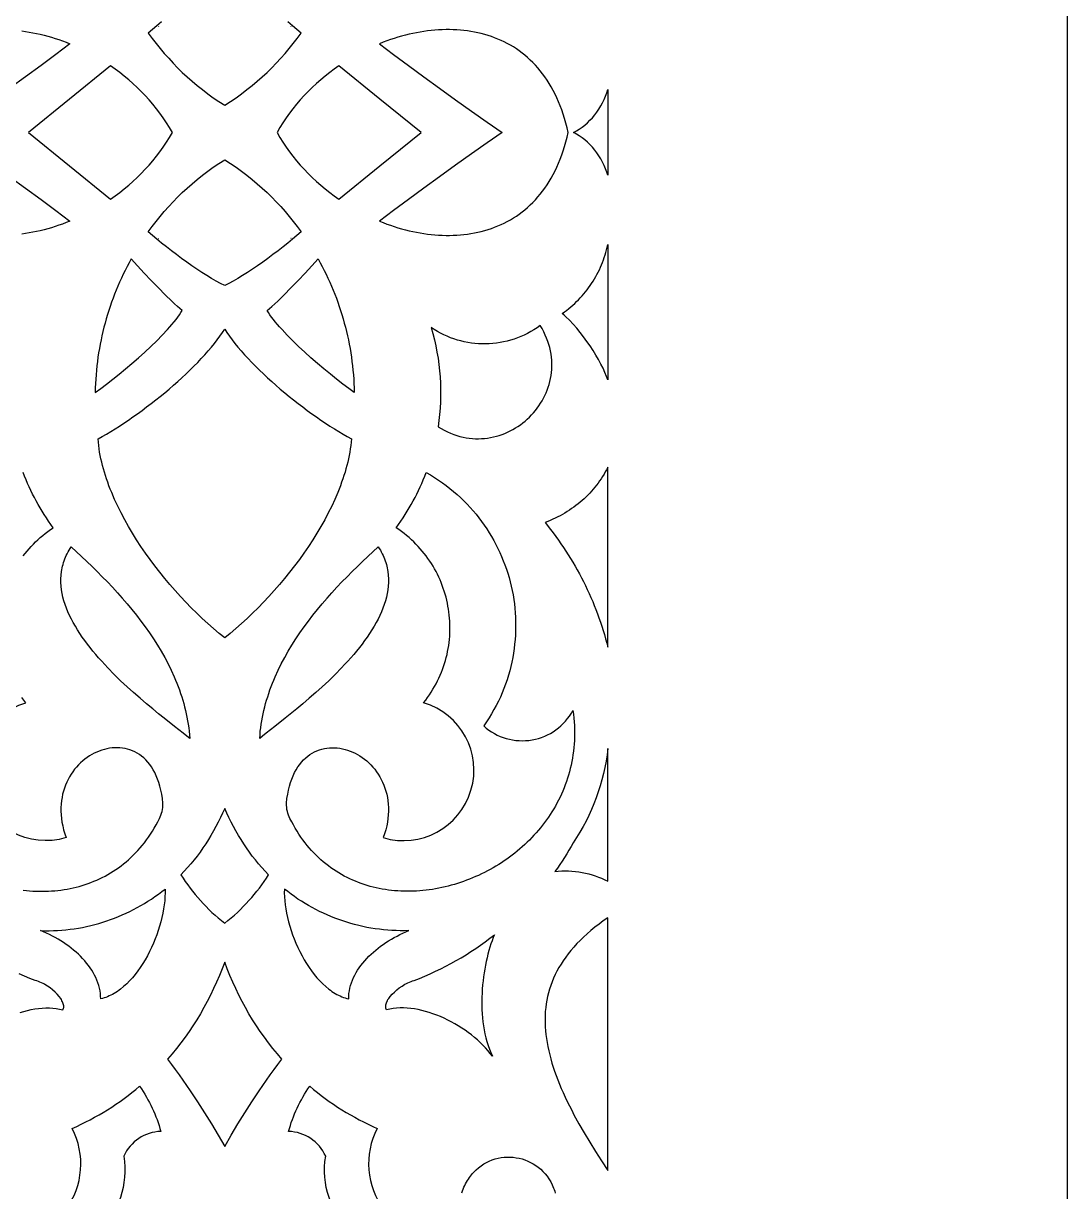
# Model space of a CAD drawing. Extents: x -660 to 660, y -460 to 460.
# Drawn here: x 523.7 to 660, y -138.3 to 14.2 of the extents above; entities that cross this region are included whole.
import ezdxf

# ---------------------------------------------------------------- set-up
doc = ezdxf.new("R2010")
doc.units = 0
doc.layers.add('LAYER_1', color=18, linetype='CONTINUOUS')

msp = doc.modelspace()

# ---------------------------------------------------------------- linework, layer by layer
at = {"layer": 'LAYER_1'}
for points in [[(-660, -460), (660, -460), (660, 460), (-660, 460)], [(570.22, -11.58), (570.7, -11.77), (571.17, -11.95), (571.65, -12.12), (572.13, -12.28), (572.61, -12.43), (573.09, -12.57), (573.58, -12.7), (574.06, -12.82), (574.54, -12.93), (575.03, -13.03), (575.51, -13.11), (575.99, -13.19), (576.48, -13.26), (576.96, -13.32), (577.44, -13.36), (577.92, -13.4), (578.4, -13.42), (578.88, -13.43), (579.35, -13.43), (579.82, -13.42), (580.29, -13.4), (580.76, -13.37), (581.22, -13.32), (581.68, -13.26), (582.14, -13.2), (582.6, -13.11), (583.05, -13.02), (583.49, -12.92), (583.93, -12.8), (584.37, -12.67), (584.8, -12.52), (585.23, -12.37), (585.65, -12.2), (586.07, -12.02), (586.48, -11.82), (586.88, -11.61), (587.28, -11.39), (587.67, -11.16), (588.06, -10.91), (588.44, -10.65), (588.81, -10.37), (589.17, -10.08), (589.53, -9.78), (589.88, -9.46), (590.22, -9.13), (590.55, -8.78), (590.87, -8.42), (591.18, -8.05), (591.49, -7.66), (591.78, -7.26), (592.07, -6.84), (592.35, -6.4), (592.61, -5.96), (592.87, -5.49), (593.11, -5.01), (593.35, -4.52), (593.57, -4.01), (593.79, -3.48), (593.99, -2.94), (594.18, -2.39), (594.35, -1.81), (594.52, -1.23), (594.67, -0.62), (594.81, 0), (594.67, 0.62), (594.52, 1.23), (594.35, 1.81), (594.18, 2.39), (593.99, 2.94), (593.79, 3.48), (593.57, 4.01), (593.35, 4.52), (593.11, 5.01), (592.87, 5.49), (592.61, 5.96), (592.35, 6.4), (592.07, 6.84), (591.78, 7.26), (591.49, 7.66), (591.18, 8.05), (590.87, 8.42), (590.55, 8.78), (590.22, 9.13), (589.88, 9.46), (589.53, 9.78), (589.17, 10.08), (588.81, 10.37), (588.44, 10.65), (588.06, 10.91), (587.67, 11.16), (587.28, 11.39), (586.88, 11.61), (586.48, 11.82), (586.07, 12.02), (585.65, 12.2), (585.23, 12.37), (584.8, 12.52), (584.37, 12.67), (583.93, 12.8), (583.49, 12.92), (583.05, 13.02), (582.6, 13.11), (582.14, 13.2), (581.68, 13.26), (581.22, 13.32), (580.76, 13.37), (580.29, 13.4), (579.82, 13.42), (579.35, 13.43), (578.88, 13.43), (578.4, 13.42), (577.92, 13.4), (577.44, 13.36), (576.96, 13.32), (576.48, 13.26), (575.99, 13.19), (575.51, 13.11), (575.03, 13.03), (574.54, 12.93), (574.06, 12.82), (573.58, 12.7), (573.09, 12.57), (572.61, 12.43), (572.13, 12.28), (571.65, 12.12), (571.17, 11.95), (570.7, 11.77), (570.22, 11.58), (572.04, 10.2), (573.97, 8.76), (575.98, 7.28), (578.05, 5.77), (580.14, 4.27), (582.22, 2.79), (584.26, 1.36), (586.23, 0), (584.26, -1.36), (582.22, -2.79), (580.14, -4.27), (578.05, -5.77), (575.98, -7.28), (573.97, -8.76), (572.04, -10.2)], [(535.09, -8.71), (535.7, -8.28), (536.3, -7.83), (536.89, -7.37), (537.47, -6.88), (538.03, -6.39), (538.58, -5.88), (539.12, -5.35), (539.64, -4.81), (540.14, -4.25), (540.63, -3.69), (541.1, -3.1), (541.55, -2.51), (541.99, -1.9), (542.4, -1.28), (542.8, -0.65), (543.17, 0), (542.8, 0.65), (542.4, 1.28), (541.99, 1.9), (541.55, 2.51), (541.1, 3.1), (540.63, 3.69), (540.14, 4.25), (539.64, 4.81), (539.12, 5.35), (538.58, 5.88), (538.03, 6.39), (537.47, 6.88), (536.89, 7.37), (536.3, 7.83), (535.7, 8.28), (535.09, 8.71), (529.74, 4.35), (524.38, 0), (529.74, -4.35)], [(564.91, -8.71), (570.26, -4.35), (575.62, 0), (570.26, 4.35), (564.91, 8.71), (564.3, 8.28), (563.7, 7.83), (563.11, 7.37), (562.53, 6.88), (561.97, 6.39), (561.42, 5.88), (560.88, 5.35), (560.36, 4.81), (559.86, 4.25), (559.37, 3.69), (558.9, 3.1), (558.45, 2.51), (558.01, 1.9), (557.6, 1.28), (557.2, 0.65), (556.83, 0), (557.2, -0.65), (557.6, -1.28), (558.01, -1.9), (558.45, -2.51), (558.9, -3.1), (559.37, -3.69), (559.86, -4.25), (560.36, -4.81), (560.88, -5.35), (561.42, -5.88), (561.97, -6.39), (562.53, -6.88), (563.11, -7.37), (563.7, -7.83), (564.3, -8.28)], [(600, -5.59), (599.86, -5.16), (599.71, -4.73), (599.52, -4.3), (599.32, -3.88), (599.09, -3.46), (598.84, -3.06), (598.57, -2.67), (598.29, -2.29), (597.99, -1.93), (597.67, -1.59), (597.34, -1.26), (597, -0.96), (596.64, -0.68), (596.27, -0.43), (595.9, -0.2), (595.71, -0.1), (595.52, 0), (595.9, 0.2), (596.27, 0.43), (596.64, 0.68), (597, 0.96), (597.34, 1.26), (597.67, 1.59), (597.99, 1.93), (598.29, 2.29), (598.57, 2.67), (598.84, 3.06), (599.09, 3.46), (599.32, 3.88), (599.52, 4.3), (599.71, 4.73), (599.86, 5.16), (600, 5.59), (600, 0)], [(540.03, -12.98), (540.53, -12.29), (541.05, -11.63), (541.58, -10.97), (542.12, -10.32), (542.69, -9.68), (543.27, -9.06), (543.86, -8.45), (544.47, -7.85), (545.1, -7.26), (545.75, -6.69), (546.42, -6.13), (547.1, -5.59), (547.8, -5.06), (548.51, -4.54), (549.25, -4.04), (550, -3.55), (550.75, -4.04), (551.49, -4.54), (552.2, -5.06), (552.9, -5.59), (553.58, -6.13), (554.25, -6.69), (554.9, -7.26), (555.53, -7.85), (556.14, -8.45), (556.73, -9.06), (557.31, -9.68), (557.88, -10.32), (558.42, -10.97), (558.95, -11.63), (559.47, -12.29), (559.97, -12.98), (559.42, -13.45), (558.84, -13.94), (558.24, -14.43), (557.61, -14.94), (556.96, -15.44), (556.3, -15.94), (555.64, -16.44), (554.96, -16.93), (554.29, -17.4), (553.63, -17.85), (552.97, -18.28), (552.33, -18.69), (551.71, -19.07), (551.11, -19.41), (550.54, -19.71), (550, -19.98), (549.46, -19.71), (548.89, -19.41), (548.29, -19.07), (547.67, -18.69), (547.03, -18.28), (546.37, -17.85), (545.71, -17.4), (545.04, -16.93), (544.36, -16.44), (543.7, -15.94), (543.04, -15.44), (542.39, -14.94), (541.76, -14.43), (541.16, -13.94), (540.58, -13.45)], [(600, -32.31), (599.83, -31.84), (599.62, -31.33), (599.37, -30.79), (599.09, -30.23), (598.78, -29.65), (598.44, -29.06), (598.07, -28.47), (597.68, -27.87), (597.27, -27.27), (596.84, -26.68), (596.4, -26.11), (595.94, -25.55), (595.48, -25.02), (595.01, -24.52), (594.53, -24.06), (594.29, -23.84), (594.05, -23.63), (594.34, -23.43), (594.61, -23.22), (594.89, -23), (595.15, -22.78), (595.41, -22.56), (595.67, -22.32), (595.92, -22.08), (596.16, -21.84), (596.4, -21.59), (596.63, -21.34), (596.85, -21.07), (597.07, -20.81), (597.28, -20.54), (597.49, -20.27), (597.69, -19.99), (597.88, -19.7), (598.07, -19.41), (598.25, -19.12), (598.42, -18.82), (598.58, -18.52), (598.74, -18.22), (598.89, -17.91), (599.04, -17.6), (599.17, -17.28), (599.3, -16.96), (599.43, -16.64), (599.54, -16.31), (599.65, -15.98), (599.75, -15.65), (599.84, -15.31), (599.92, -14.97), (600, -14.63)], [(533.09, -33.93), (533.82, -33.41), (534.58, -32.84), (535.39, -32.22), (536.21, -31.56), (537.05, -30.86), (537.9, -30.15), (538.74, -29.41), (539.56, -28.67), (540.36, -27.92), (541.13, -27.18), (541.85, -26.45), (542.52, -25.74), (542.83, -25.39), (543.12, -25.05), (543.4, -24.72), (543.65, -24.4), (543.89, -24.09), (544.1, -23.79), (544.29, -23.5), (544.46, -23.23), (544.16, -22.99), (543.83, -22.71), (543.47, -22.38), (543.08, -22.02), (542.24, -21.2), (541.35, -20.3), (540.42, -19.34), (539.5, -18.36), (538.62, -17.41), (537.8, -16.51), (537.53, -17), (537.26, -17.5), (537.01, -18.01), (536.76, -18.51), (536.52, -19.02), (536.28, -19.54), (536.06, -20.06), (535.84, -20.58), (535.63, -21.11), (535.43, -21.64), (535.24, -22.17), (535.05, -22.7), (534.87, -23.24), (534.7, -23.78), (534.54, -24.33), (534.39, -24.88), (534.24, -25.43), (534.11, -25.98), (533.98, -26.53), (533.86, -27.09), (533.75, -27.65), (533.64, -28.21), (533.55, -28.78), (533.46, -29.34), (533.39, -29.91), (533.32, -30.48), (533.26, -31.05), (533.21, -31.62), (533.17, -32.2), (533.13, -32.78), (533.11, -33.35)], [(566.91, -33.93), (566.18, -33.41), (565.42, -32.84), (564.61, -32.22), (563.79, -31.56), (562.95, -30.86), (562.1, -30.15), (561.26, -29.41), (560.44, -28.67), (559.64, -27.92), (558.87, -27.18), (558.15, -26.45), (557.48, -25.74), (557.17, -25.39), (556.88, -25.05), (556.6, -24.72), (556.35, -24.4), (556.11, -24.09), (555.9, -23.79), (555.71, -23.5), (555.54, -23.23), (555.84, -22.99), (556.17, -22.71), (556.53, -22.38), (556.92, -22.02), (557.76, -21.2), (558.65, -20.3), (559.58, -19.34), (560.5, -18.36), (561.38, -17.41), (562.2, -16.51), (562.47, -17), (562.74, -17.5), (562.99, -18.01), (563.24, -18.51), (563.48, -19.02), (563.72, -19.54), (563.94, -20.06), (564.16, -20.58), (564.37, -21.11), (564.57, -21.64), (564.76, -22.17), (564.95, -22.7), (565.13, -23.24), (565.3, -23.78), (565.46, -24.33), (565.61, -24.88), (565.76, -25.43), (565.89, -25.98), (566.02, -26.53), (566.14, -27.09), (566.25, -27.65), (566.36, -28.21), (566.45, -28.78), (566.54, -29.34), (566.61, -29.91), (566.68, -30.48), (566.74, -31.05), (566.79, -31.62), (566.83, -32.2), (566.87, -32.78), (566.89, -33.35)], [(550, -65.99), (549.27, -65.39), (548.54, -64.77), (547.81, -64.12), (547.08, -63.45), (546.36, -62.76), (545.64, -62.05), (544.93, -61.32), (544.23, -60.57), (543.53, -59.8), (542.85, -59.02), (542.18, -58.22), (541.53, -57.41), (540.89, -56.59), (540.26, -55.75), (539.66, -54.91), (539.07, -54.05), (538.51, -53.19), (537.96, -52.32), (537.44, -51.44), (536.95, -50.56), (536.48, -49.67), (536.04, -48.79), (535.63, -47.9), (535.25, -47.01), (535.07, -46.56), (534.9, -46.12), (534.74, -45.67), (534.59, -45.23), (534.44, -44.79), (534.3, -44.35), (534.18, -43.9), (534.06, -43.46), (533.95, -43.03), (533.85, -42.59), (533.76, -42.15), (533.68, -41.72), (533.61, -41.29), (533.56, -40.86), (533.51, -40.43), (533.47, -40), (534.01, -39.7), (534.56, -39.38), (535.12, -39.05), (535.69, -38.69), (536.27, -38.33), (536.85, -37.94), (537.44, -37.55), (538.03, -37.13), (538.62, -36.71), (539.22, -36.28), (539.81, -35.83), (540.41, -35.38), (541, -34.92), (541.59, -34.45), (542.17, -33.97), (542.74, -33.49), (543.31, -33), (543.87, -32.51), (544.42, -32.01), (544.95, -31.51), (545.47, -31.01), (545.98, -30.51), (546.48, -30.01), (546.95, -29.51), (547.41, -29.01), (547.85, -28.52), (548.27, -28.03), (548.66, -27.54), (549.03, -27.06), (549.38, -26.58), (549.7, -26.12), (550, -25.66), (550.3, -26.12), (550.62, -26.58), (550.97, -27.06), (551.34, -27.54), (551.73, -28.03), (552.15, -28.52), (552.59, -29.01), (553.05, -29.51), (553.52, -30.01), (554.02, -30.51), (554.53, -31.01), (555.05, -31.51), (555.58, -32.01), (556.13, -32.51), (556.69, -33), (557.26, -33.49), (557.83, -33.97), (558.41, -34.45), (559, -34.92), (559.59, -35.38), (560.19, -35.83), (560.78, -36.28), (561.38, -36.71), (561.97, -37.13), (562.56, -37.55), (563.15, -37.94), (563.73, -38.33), (564.31, -38.69), (564.88, -39.05), (565.44, -39.38), (565.99, -39.7), (566.53, -40), (566.49, -40.43), (566.44, -40.86), (566.39, -41.29), (566.32, -41.72), (566.24, -42.15), (566.15, -42.59), (566.05, -43.03), (565.94, -43.46), (565.82, -43.9), (565.7, -44.35), (565.56, -44.79), (565.41, -45.23), (565.26, -45.67), (565.1, -46.12), (564.75, -47.01), (564.37, -47.9), (563.96, -48.79), (563.52, -49.67), (563.05, -50.56), (562.56, -51.44), (562.04, -52.32), (561.49, -53.19), (560.93, -54.05), (560.34, -54.91), (559.74, -55.75), (559.11, -56.59), (558.47, -57.41), (557.82, -58.22), (557.15, -59.02), (556.47, -59.8), (555.77, -60.57), (555.07, -61.32), (554.36, -62.05), (553.64, -62.76), (552.92, -63.45), (552.19, -64.12), (551.46, -64.77), (550.73, -65.39)], [(577.85, -38.41), (578.26, -38.65), (578.66, -38.88), (579.06, -39.08), (579.47, -39.26), (579.88, -39.42), (580.28, -39.56), (580.69, -39.68), (581.1, -39.78), (581.51, -39.86), (581.91, -39.92), (582.32, -39.96), (582.72, -39.98), (583.12, -39.99), (583.52, -39.97), (583.91, -39.94), (584.3, -39.89), (584.69, -39.83), (585.07, -39.75), (585.45, -39.66), (585.82, -39.54), (586.19, -39.42), (586.55, -39.28), (586.91, -39.12), (587.26, -38.95), (587.6, -38.77), (587.93, -38.58), (588.26, -38.37), (588.58, -38.15), (588.89, -37.91), (589.19, -37.67), (589.48, -37.42), (589.76, -37.15), (590.03, -36.87), (590.29, -36.59), (590.54, -36.29), (590.78, -35.98), (591.01, -35.67), (591.22, -35.35), (591.42, -35.02), (591.61, -34.68), (591.78, -34.33), (591.94, -33.98), (592.09, -33.62), (592.22, -33.25), (592.34, -32.88), (592.44, -32.5), (592.53, -32.12), (592.6, -31.73), (592.65, -31.34), (592.68, -30.94), (592.7, -30.54), (592.7, -30.14), (592.68, -29.74), (592.65, -29.33), (592.59, -28.92), (592.52, -28.51), (592.42, -28.09), (592.31, -27.68), (592.17, -27.27), (592.01, -26.85), (591.84, -26.44), (591.64, -26.03), (591.41, -25.61), (591.17, -25.2), (590.77, -25.49), (590.36, -25.75), (589.94, -26), (589.52, -26.23), (589.08, -26.44), (588.65, -26.64), (588.2, -26.82), (587.76, -26.98), (587.31, -27.12), (586.85, -27.24), (586.39, -27.35), (585.93, -27.43), (585.46, -27.5), (585, -27.55), (584.53, -27.59), (584.06, -27.61), (583.6, -27.6), (583.13, -27.58), (582.66, -27.55), (582.2, -27.49), (581.73, -27.42), (581.27, -27.33), (580.82, -27.22), (580.36, -27.1), (579.91, -26.95), (579.47, -26.79), (579.03, -26.61), (578.59, -26.42), (578.17, -26.2), (577.75, -25.97), (577.33, -25.72), (576.93, -25.46), (577.16, -26.25), (577.36, -27.06), (577.54, -27.86), (577.7, -28.67), (577.84, -29.48), (577.95, -30.29), (578.05, -31.11), (578.11, -31.92), (578.16, -32.73), (578.18, -33.55), (578.18, -34.36), (578.16, -35.17), (578.12, -35.99), (578.05, -36.8), (577.96, -37.6)], [(600, -67.21), (600, -43.71), (599.84, -44.02), (599.67, -44.32), (599.5, -44.62), (599.32, -44.91), (599.13, -45.2), (598.93, -45.49), (598.73, -45.77), (598.52, -46.04), (598.31, -46.31), (598.09, -46.57), (597.86, -46.83), (597.63, -47.08), (597.39, -47.33), (597.15, -47.57), (596.89, -47.81), (596.64, -48.04), (596.38, -48.27), (596.11, -48.49), (595.83, -48.7), (595.56, -48.91), (595.27, -49.11), (594.98, -49.31), (594.69, -49.5), (594.39, -49.68), (594.08, -49.86), (593.77, -50.03), (593.46, -50.19), (593.14, -50.35), (592.81, -50.5), (592.49, -50.65), (592.15, -50.78), (591.81, -50.91), (592.53, -51.82), (592.88, -52.28), (593.22, -52.75), (593.56, -53.22), (593.88, -53.69), (594.21, -54.17), (594.52, -54.65), (594.83, -55.13), (595.14, -55.62), (595.43, -56.11), (595.72, -56.61), (596.01, -57.11), (596.28, -57.61), (596.55, -58.12), (596.81, -58.63), (597.07, -59.14), (597.32, -59.66), (597.56, -60.18), (597.79, -60.7), (598.02, -61.23), (598.23, -61.76), (598.45, -62.29), (598.65, -62.83), (598.84, -63.36), (599.03, -63.91), (599.21, -64.45), (599.39, -65), (599.55, -65.55), (599.71, -66.1), (599.86, -66.65)], [(545.43, -79.12), (545.05, -78.8), (544.59, -78.43), (543.47, -77.54), (542.12, -76.48), (541.38, -75.88), (540.6, -75.24), (539.79, -74.57), (538.96, -73.87), (538.12, -73.13), (537.27, -72.36), (536.42, -71.57), (535.58, -70.74), (534.75, -69.9), (534.35, -69.47), (533.95, -69.03), (533.55, -68.59), (533.17, -68.15), (532.8, -67.7), (532.43, -67.25), (532.08, -66.79), (531.74, -66.33), (531.41, -65.87), (531.09, -65.4), (530.79, -64.93), (530.51, -64.46), (530.24, -63.99), (529.99, -63.52), (529.75, -63.04), (529.54, -62.56), (529.35, -62.09), (529.17, -61.61), (529.02, -61.13), (528.89, -60.65), (528.79, -60.17), (528.71, -59.69), (528.65, -59.21), (528.62, -58.74), (528.62, -58.26), (528.65, -57.79), (528.7, -57.32), (528.74, -57.08), (528.79, -56.84), (528.84, -56.61), (528.9, -56.38), (528.97, -56.14), (529.05, -55.91), (529.14, -55.68), (529.23, -55.45), (529.33, -55.22), (529.44, -54.99), (529.56, -54.76), (529.69, -54.53), (529.83, -54.31), (529.98, -54.08), (531.33, -55.34), (532.01, -55.99), (532.69, -56.64), (533.37, -57.31), (534.03, -57.99), (534.7, -58.68), (535.35, -59.37), (536, -60.08), (536.64, -60.8), (537.27, -61.53), (537.88, -62.27), (538.48, -63.02), (539.07, -63.78), (539.63, -64.54), (540.18, -65.32), (540.71, -66.11), (541.22, -66.91), (541.71, -67.72), (542.17, -68.54), (542.61, -69.37), (543.03, -70.21), (543.41, -71.05), (543.6, -71.48), (543.77, -71.91), (543.94, -72.34), (544.1, -72.78), (544.25, -73.22), (544.39, -73.66), (544.53, -74.1), (544.66, -74.54), (544.77, -74.99), (544.88, -75.44), (544.98, -75.89), (545.08, -76.34), (545.16, -76.8), (545.23, -77.26), (545.3, -77.72), (545.35, -78.18), (545.39, -78.65)], [(554.57, -79.12), (554.61, -78.65), (554.65, -78.18), (554.7, -77.72), (554.77, -77.26), (554.84, -76.8), (554.92, -76.34), (555.02, -75.89), (555.12, -75.44), (555.23, -74.99), (555.34, -74.54), (555.47, -74.1), (555.61, -73.66), (555.75, -73.22), (555.9, -72.78), (556.06, -72.34), (556.23, -71.91), (556.4, -71.48), (556.59, -71.05), (556.97, -70.21), (557.39, -69.37), (557.83, -68.54), (558.29, -67.72), (558.78, -66.91), (559.29, -66.11), (559.82, -65.32), (560.37, -64.54), (560.93, -63.78), (561.52, -63.02), (562.12, -62.27), (562.73, -61.53), (563.36, -60.8), (564, -60.08), (564.65, -59.37), (565.3, -58.68), (565.97, -57.99), (566.63, -57.31), (567.31, -56.64), (567.99, -55.99), (568.67, -55.34), (570.02, -54.08), (570.17, -54.31), (570.31, -54.53), (570.44, -54.76), (570.56, -54.99), (570.67, -55.22), (570.77, -55.45), (570.86, -55.68), (570.95, -55.91), (571.03, -56.14), (571.1, -56.38), (571.16, -56.61), (571.21, -56.84), (571.26, -57.08), (571.3, -57.32), (571.35, -57.79), (571.38, -58.26), (571.38, -58.74), (571.35, -59.21), (571.29, -59.69), (571.21, -60.17), (571.11, -60.65), (570.98, -61.13), (570.83, -61.61), (570.65, -62.09), (570.46, -62.56), (570.25, -63.04), (570.01, -63.52), (569.76, -63.99), (569.49, -64.46), (569.21, -64.93), (568.91, -65.4), (568.59, -65.87), (568.26, -66.33), (567.92, -66.79), (567.57, -67.25), (567.2, -67.7), (566.83, -68.15), (566.45, -68.59), (566.05, -69.03), (565.65, -69.47), (565.25, -69.9), (564.42, -70.74), (563.58, -71.57), (562.73, -72.36), (561.88, -73.13), (561.04, -73.87), (560.21, -74.57), (559.4, -75.24), (557.88, -76.48), (556.53, -77.54), (555.41, -78.43), (554.95, -78.8)], [(593.09, -96.49), (593.53, -96.44), (593.98, -96.41), (594.43, -96.4), (594.87, -96.4), (595.32, -96.42), (595.76, -96.46), (596.2, -96.52), (596.64, -96.59), (597.08, -96.68), (597.51, -96.78), (597.94, -96.91), (598.36, -97.04), (598.78, -97.2), (599.19, -97.37), (599.6, -97.55), (600, -97.76), (600, -80.42), (599.89, -81.25), (599.76, -82.07), (599.61, -82.89), (599.43, -83.7), (599.22, -84.5), (599, -85.3), (598.75, -86.08), (598.47, -86.86), (598.18, -87.63), (597.86, -88.4), (597.52, -89.15), (597.15, -89.89), (596.77, -90.62), (596.36, -91.33), (595.93, -92.04), (595.48, -92.74), (595.21, -93.22), (594.92, -93.7), (594.63, -94.17), (594.34, -94.64), (594.03, -95.11), (593.72, -95.57), (593.41, -96.03)], [(550, -103.23), (550.43, -102.89), (550.85, -102.54), (551.26, -102.18), (551.66, -101.81), (552.05, -101.44), (552.43, -101.06), (552.8, -100.67), (553.16, -100.28), (553.52, -99.88), (553.86, -99.47), (554.19, -99.06), (554.52, -98.64), (554.83, -98.22), (555.14, -97.79), (555.44, -97.35), (555.73, -96.91), (555.28, -96.44), (554.84, -95.96), (554.42, -95.47), (554, -94.97), (553.6, -94.46), (553.22, -93.94), (552.84, -93.41), (552.48, -92.86), (552.13, -92.32), (551.79, -91.76), (551.46, -91.19), (551.14, -90.62), (550.84, -90.03), (550.55, -89.44), (550.27, -88.85), (550, -88.24), (549.73, -88.85), (549.45, -89.44), (549.16, -90.03), (548.86, -90.62), (548.54, -91.19), (548.21, -91.76), (547.87, -92.32), (547.52, -92.86), (547.16, -93.41), (546.78, -93.94), (546.4, -94.46), (546, -94.97), (545.58, -95.47), (545.16, -95.96), (544.72, -96.44), (544.27, -96.91), (544.56, -97.35), (544.86, -97.79), (545.17, -98.22), (545.48, -98.64), (545.81, -99.06), (546.14, -99.47), (546.48, -99.88), (546.84, -100.28), (547.2, -100.67), (547.57, -101.06), (547.95, -101.44), (548.34, -101.81), (548.74, -102.18), (549.15, -102.54), (549.57, -102.89)], [(533.82, -113.1), (533.81, -112.74), (533.78, -112.39), (533.73, -112.04), (533.66, -111.69), (533.57, -111.34), (533.46, -111), (533.33, -110.66), (533.18, -110.33), (533.02, -110), (532.84, -109.67), (532.65, -109.35), (532.44, -109.04), (532.22, -108.73), (531.98, -108.43), (531.73, -108.13), (531.46, -107.84), (531.19, -107.55), (530.9, -107.28), (530.6, -107.01), (530.29, -106.74), (529.97, -106.48), (529.65, -106.23), (529.31, -105.99), (528.96, -105.76), (528.61, -105.53), (528.25, -105.31), (527.89, -105.11), (527.51, -104.91), (527.14, -104.71), (526.76, -104.53), (526.37, -104.36), (525.98, -104.2), (526.53, -104.21), (527.09, -104.21), (527.64, -104.2), (528.19, -104.17), (528.73, -104.13), (529.28, -104.08), (529.82, -104.02), (530.37, -103.95), (530.91, -103.86), (531.44, -103.77), (531.98, -103.66), (532.51, -103.54), (533.04, -103.4), (533.56, -103.26), (534.08, -103.1), (534.6, -102.94), (535.11, -102.76), (535.62, -102.57), (536.13, -102.37), (536.63, -102.15), (537.12, -101.93), (537.61, -101.7), (538.1, -101.45), (538.58, -101.2), (539.05, -100.93), (539.52, -100.65), (539.99, -100.36), (540.45, -100.07), (540.9, -99.76), (541.34, -99.44), (541.78, -99.11), (542.21, -98.77), (542.22, -99.26), (542.2, -99.77), (542.17, -100.29), (542.11, -100.82), (542.03, -101.36), (541.93, -101.91), (541.81, -102.47), (541.67, -103.03), (541.51, -103.6), (541.33, -104.16), (541.14, -104.73), (540.92, -105.29), (540.7, -105.85), (540.45, -106.4), (540.19, -106.94), (539.91, -107.47), (539.62, -107.99), (539.31, -108.5), (538.99, -108.99), (538.66, -109.46), (538.31, -109.92), (537.96, -110.35), (537.59, -110.76), (537.21, -111.14), (536.81, -111.5), (536.41, -111.83), (536.21, -111.98), (536, -112.13), (535.79, -112.27), (535.58, -112.4), (535.37, -112.52), (535.15, -112.63), (534.94, -112.73), (534.72, -112.83), (534.5, -112.91), (534.27, -112.98), (534.05, -113.05)], [(566.18, -113.1), (566.19, -112.74), (566.22, -112.39), (566.27, -112.04), (566.34, -111.69), (566.43, -111.34), (566.54, -111), (566.67, -110.66), (566.82, -110.33), (566.98, -110), (567.16, -109.67), (567.35, -109.35), (567.56, -109.04), (567.78, -108.73), (568.02, -108.43), (568.27, -108.13), (568.54, -107.84), (568.81, -107.55), (569.1, -107.28), (569.4, -107.01), (569.71, -106.74), (570.03, -106.48), (570.35, -106.23), (570.69, -105.99), (571.04, -105.76), (571.39, -105.53), (571.75, -105.31), (572.11, -105.11), (572.49, -104.91), (572.86, -104.71), (573.24, -104.53), (573.63, -104.36), (574.02, -104.2), (573.47, -104.21), (572.91, -104.21), (572.36, -104.2), (571.81, -104.17), (571.27, -104.13), (570.72, -104.08), (570.18, -104.02), (569.63, -103.95), (569.09, -103.86), (568.56, -103.77), (568.02, -103.66), (567.49, -103.54), (566.96, -103.4), (566.44, -103.26), (565.92, -103.1), (565.4, -102.94), (564.89, -102.76), (564.38, -102.57), (563.87, -102.37), (563.37, -102.15), (562.88, -101.93), (562.39, -101.7), (561.9, -101.45), (561.42, -101.2), (560.95, -100.93), (560.48, -100.65), (560.01, -100.36), (559.55, -100.07), (559.1, -99.76), (558.66, -99.44), (558.22, -99.11), (557.79, -98.77), (557.78, -99.26), (557.8, -99.77), (557.83, -100.29), (557.89, -100.82), (557.97, -101.36), (558.07, -101.91), (558.19, -102.47), (558.33, -103.03), (558.49, -103.6), (558.67, -104.16), (558.86, -104.73), (559.08, -105.29), (559.3, -105.85), (559.55, -106.4), (559.81, -106.94), (560.09, -107.47), (560.38, -107.99), (560.69, -108.5), (561.01, -108.99), (561.34, -109.46), (561.69, -109.92), (562.04, -110.35), (562.41, -110.76), (562.79, -111.14), (563.19, -111.5), (563.59, -111.83), (563.79, -111.98), (564, -112.13), (564.21, -112.27), (564.42, -112.4), (564.63, -112.52), (564.85, -112.63), (565.06, -112.73), (565.28, -112.83), (565.5, -112.91), (565.73, -112.98), (565.95, -113.05)], [(600, -135.52), (600, -102.52), (599.41, -102.93), (598.85, -103.35), (598.31, -103.76), (597.8, -104.19), (597.31, -104.61), (596.84, -105.04), (596.39, -105.47), (595.97, -105.9), (595.57, -106.34), (595.19, -106.78), (594.83, -107.22), (594.5, -107.67), (594.18, -108.12), (593.89, -108.57), (593.62, -109.02), (593.36, -109.48), (593.13, -109.94), (592.92, -110.41), (592.72, -110.88), (592.55, -111.35), (592.39, -111.82), (592.25, -112.3), (592.14, -112.78), (592.04, -113.26), (591.95, -113.75), (591.89, -114.24), (591.84, -114.74), (591.81, -115.24), (591.8, -115.74), (591.81, -116.24), (591.83, -116.75), (591.86, -117.26), (591.91, -117.77), (591.98, -118.29), (592.07, -118.81), (592.16, -119.34), (592.28, -119.87), (592.41, -120.4), (592.55, -120.94), (592.71, -121.48), (592.88, -122.02), (593.06, -122.56), (593.26, -123.11), (593.47, -123.67), (593.69, -124.23), (593.92, -124.79), (594.17, -125.35), (594.43, -125.92), (594.7, -126.49), (594.99, -127.07), (595.28, -127.65), (595.58, -128.23), (596.23, -129.41), (596.91, -130.6), (597.63, -131.81), (598.38, -133.03), (599.18, -134.27)], [(571.12, -114.53), (571.07, -114.44), (571.04, -114.34), (571.01, -114.24), (571.01, -114.13), (571.01, -114.01), (571.03, -113.89), (571.07, -113.76), (571.11, -113.63), (571.17, -113.49), (571.24, -113.35), (571.31, -113.21), (571.4, -113.07), (571.61, -112.78), (571.86, -112.49), (572.14, -112.21), (572.45, -111.93), (572.78, -111.67), (573.14, -111.43), (573.33, -111.31), (573.52, -111.2), (573.71, -111.1), (573.91, -111.01), (574.11, -110.92), (574.32, -110.84), (574.52, -110.77), (574.73, -110.71), (575.43, -110.43), (576.13, -110.14), (576.82, -109.83), (577.51, -109.51), (578.19, -109.18), (578.86, -108.84), (579.53, -108.48), (580.19, -108.11), (580.84, -107.73), (581.49, -107.34), (582.13, -106.93), (582.76, -106.51), (583.38, -106.08), (584, -105.64), (584.6, -105.19), (585.2, -104.73), (585.05, -105.11), (584.9, -105.51), (584.75, -105.93), (584.61, -106.36), (584.48, -106.81), (584.36, -107.27), (584.24, -107.74), (584.13, -108.22), (584.03, -108.71), (583.93, -109.21), (583.85, -109.72), (583.77, -110.24), (583.71, -110.76), (583.65, -111.29), (583.61, -111.82), (583.58, -112.36), (583.56, -112.89), (583.55, -113.43), (583.55, -113.97), (583.57, -114.51), (583.6, -115.05), (583.64, -115.58), (583.7, -116.12), (583.77, -116.64), (583.86, -117.16), (583.96, -117.68), (584.08, -118.19), (584.22, -118.69), (584.37, -119.18), (584.54, -119.66), (584.72, -120.12), (584.93, -120.58), (584.65, -120.22), (584.35, -119.85), (584.04, -119.5), (583.7, -119.15), (583.35, -118.8), (582.98, -118.47), (582.59, -118.14), (582.19, -117.82), (581.78, -117.5), (581.36, -117.2), (580.93, -116.91), (580.48, -116.63), (580.03, -116.36), (579.57, -116.11), (579.1, -115.87), (578.63, -115.64), (578.15, -115.43), (577.67, -115.23), (577.18, -115.05), (576.7, -114.89), (576.21, -114.74), (575.72, -114.62), (575.24, -114.51), (574.76, -114.42), (574.28, -114.36), (573.81, -114.31), (573.34, -114.29), (572.88, -114.29), (572.43, -114.31), (571.98, -114.36), (571.55, -114.44)], [(550, -132.39), (550.85, -130.9), (551.72, -129.43), (552.62, -127.98), (553.54, -126.54), (554.49, -125.13), (554.97, -124.42), (555.45, -123.72), (555.95, -123.03), (556.45, -122.34), (556.95, -121.66), (557.46, -120.98), (556.87, -120.29), (556.29, -119.58), (555.72, -118.86), (555.18, -118.12), (554.65, -117.37), (554.14, -116.61), (553.64, -115.84), (553.17, -115.05), (552.71, -114.25), (552.27, -113.43), (551.85, -112.61), (551.44, -111.77), (551.06, -110.92), (550.69, -110.06), (550.33, -109.19), (550, -108.31), (549.67, -109.19), (549.31, -110.06), (548.94, -110.92), (548.56, -111.77), (548.15, -112.61), (547.73, -113.43), (547.29, -114.25), (546.83, -115.05), (546.36, -115.84), (545.86, -116.61), (545.35, -117.37), (544.82, -118.12), (544.28, -118.86), (543.71, -119.58), (543.13, -120.29), (542.54, -120.98), (543.05, -121.66), (543.55, -122.34), (544.05, -123.03), (544.55, -123.72), (545.03, -124.42), (545.51, -125.13), (546.46, -126.54), (547.38, -127.98), (548.28, -129.43), (549.15, -130.9)]]:
    msp.add_lwpolyline(points, close=True, dxfattribs=at)
for points in [[(541.76, 14.43), (541.16, 13.94), (540.58, 13.45), (540.03, 12.98), (540.53, 12.29), (541.05, 11.63), (541.58, 10.97), (542.12, 10.32), (542.69, 9.68), (543.27, 9.06), (543.86, 8.45), (544.47, 7.85), (545.1, 7.26), (545.75, 6.69), (546.42, 6.13), (547.1, 5.59), (547.8, 5.06), (548.51, 4.54), (549.25, 4.04), (550, 3.55), (550.75, 4.04), (551.49, 4.54), (552.2, 5.06), (552.9, 5.59), (553.58, 6.13), (554.25, 6.69), (554.9, 7.26), (555.53, 7.85), (556.14, 8.45), (556.73, 9.06), (557.31, 9.68), (557.88, 10.32), (558.42, 10.97), (558.95, 11.63), (559.47, 12.29), (559.97, 12.98), (559.42, 13.45), (558.84, 13.94), (558.24, 14.43)], [(541.34, 13.82), (541.39, 13.86)], [(558.66, 13.82), (558.61, 13.86)], [(523.52, 13.26), (524, 13.19), (524.49, 13.11), (524.97, 13.03), (525.46, 12.93), (525.94, 12.82), (526.42, 12.7), (526.91, 12.57), (527.39, 12.43), (527.87, 12.28), (528.35, 12.12), (528.83, 11.95), (529.3, 11.77), (529.78, 11.58), (527.96, 10.2), (526.03, 8.76), (524.02, 7.28), (521.95, 5.77)], [(521.95, -5.77), (524.02, -7.28), (526.03, -8.76), (527.96, -10.2), (529.78, -11.58), (529.3, -11.77), (528.83, -11.95), (528.35, -12.12), (527.87, -12.28), (527.39, -12.43), (526.91, -12.57), (526.42, -12.7), (525.94, -12.82), (525.46, -12.93), (524.97, -13.03), (524.49, -13.11), (524, -13.19), (523.52, -13.26)], [(541.34, -13.82), (541.39, -13.86)], [(558.66, -13.82), (558.61, -13.86)], [(523.71, -55.29), (523.96, -54.96), (524.21, -54.65), (524.48, -54.34), (524.75, -54.03), (525.04, -53.73), (525.33, -53.44), (525.63, -53.16), (525.94, -52.88), (526.26, -52.61), (526.59, -52.34), (526.93, -52.09), (527.27, -51.84), (527.63, -51.6), (527.32, -51.18), (527.02, -50.75), (526.73, -50.32), (526.45, -49.89), (526.18, -49.45), (525.91, -49.01), (525.65, -48.56), (525.4, -48.11), (525.16, -47.66), (524.93, -47.2), (524.7, -46.74), (524.49, -46.28), (524.28, -45.81), (524.08, -45.34), (523.89, -44.87), (523.7, -44.39)], [(523.3, -114.89), (523.79, -114.74), (524.28, -114.62), (524.76, -114.51), (525.24, -114.42), (525.72, -114.36), (526.19, -114.31), (526.66, -114.29), (527.12, -114.29), (527.57, -114.31), (528.02, -114.36), (528.45, -114.44), (528.88, -114.53), (528.93, -114.44), (528.96, -114.34), (528.99, -114.24), (528.99, -114.13), (528.99, -114.01), (528.97, -113.89), (528.93, -113.76), (528.89, -113.63), (528.83, -113.49), (528.76, -113.35), (528.69, -113.21), (528.6, -113.07), (528.39, -112.78), (528.14, -112.49), (527.86, -112.21), (527.55, -111.93), (527.22, -111.67), (526.86, -111.43), (526.67, -111.31), (526.48, -111.2), (526.29, -111.1), (526.09, -111.01), (525.89, -110.92), (525.68, -110.84), (525.48, -110.77), (525.27, -110.71), (524.57, -110.43), (523.87, -110.14), (523.18, -109.83)], [(580.94, -138.43), (581.03, -138.18), (581.12, -137.94), (581.22, -137.7), (581.32, -137.47), (581.43, -137.25), (581.55, -137.04), (581.67, -136.83), (581.8, -136.64), (581.93, -136.44), (582.06, -136.26), (582.2, -136.08), (582.35, -135.91), (582.49, -135.74), (582.8, -135.43), (583.12, -135.15), (583.46, -134.89), (583.8, -134.66), (584.16, -134.46), (584.53, -134.28), (584.9, -134.13), (585.28, -134.01), (585.67, -133.91), (586.06, -133.83), (586.45, -133.78), (586.85, -133.76), (587.24, -133.76), (587.64, -133.79), (588.03, -133.84), (588.42, -133.91), (588.8, -134.01), (589.18, -134.13), (589.55, -134.28), (589.91, -134.45), (590.26, -134.64), (590.6, -134.85), (590.92, -135.09), (591.24, -135.35), (591.53, -135.64), (591.81, -135.94), (592.08, -136.27), (592.32, -136.62), (592.54, -136.99), (592.74, -137.38), (592.84, -137.59), (592.92, -137.8), (593, -138.01), (593.08, -138.23), (593.14, -138.46)]]:
    msp.add_lwpolyline(points, dxfattribs=at)
msp.add_lwpolyline([(558.06, -87.56), (558.13, -86.97), (558.22, -86.4), (558.32, -85.86), (558.45, -85.35), (558.6, -84.86), (558.76, -84.41), (558.93, -83.97), (559.13, -83.57), (559.34, -83.19), (559.56, -82.83), (559.79, -82.5), (560.04, -82.2), (560.3, -81.92), (560.57, -81.66), (560.84, -81.42), (561.13, -81.21), (561.43, -81.03), (561.73, -80.86), (562.04, -80.72), (562.36, -80.6), (562.69, -80.5), (563.01, -80.42), (563.34, -80.37), (563.68, -80.33), (564.01, -80.32), (564.35, -80.32), (564.69, -80.35), (565.03, -80.39), (565.37, -80.45), (565.7, -80.53), (566.04, -80.63), (566.37, -80.75), (566.7, -80.89), (567.02, -81.04), (567.34, -81.21), (567.65, -81.4), (567.95, -81.6), (568.25, -81.82), (568.53, -82.05), (568.81, -82.3), (569.08, -82.57), (569.34, -82.85), (569.58, -83.14), (569.82, -83.45), (570.04, -83.77), (570.24, -84.11), (570.43, -84.46), (570.61, -84.82), (570.77, -85.19), (570.91, -85.58), (571.04, -85.97), (571.15, -86.38), (571.23, -86.8), (571.3, -87.23), (571.35, -87.67), (571.37, -88.13), (571.37, -88.59), (571.35, -89.06), (571.31, -89.54), (571.24, -90.02), (571.14, -90.52), (571.02, -91.02), (570.87, -91.54), (570.7, -92.06, 1), (575.96, -74.44), (576.23, -74.1), (576.48, -73.76), (576.72, -73.41), (576.96, -73.05), (577.18, -72.69), (577.39, -72.33), (577.59, -71.97), (577.78, -71.6), (577.96, -71.22), (578.13, -70.85), (578.28, -70.47), (578.43, -70.09), (578.57, -69.7), (578.69, -69.32), (578.81, -68.93), (578.91, -68.54), (579.01, -68.15), (579.09, -67.76), (579.17, -67.36), (579.23, -66.97), (579.28, -66.57), (579.33, -66.17), (579.36, -65.77), (579.38, -65.38), (579.4, -64.98), (579.4, -64.58), (579.39, -64.18), (579.37, -63.79), (579.35, -63.39), (579.31, -63), (579.26, -62.6), (579.2, -62.21), (579.14, -61.82), (579.06, -61.43), (578.97, -61.04), (578.88, -60.66), (578.77, -60.27), (578.66, -59.89), (578.53, -59.52), (578.4, -59.14), (578.25, -58.77), (578.1, -58.41), (577.93, -58.04), (577.76, -57.68), (577.58, -57.33), (577.39, -56.97), (577.19, -56.63), (576.98, -56.28), (576.76, -55.95), (576.53, -55.61), (576.29, -55.29), (576.04, -54.96), (575.79, -54.65), (575.52, -54.34), (575.25, -54.03), (574.96, -53.73), (574.67, -53.44), (574.37, -53.16), (574.06, -52.88), (573.74, -52.61), (573.41, -52.34), (573.07, -52.09), (572.73, -51.84), (572.37, -51.6), (572.68, -51.18), (572.98, -50.75), (573.27, -50.32), (573.55, -49.89), (573.82, -49.45), (574.09, -49.01), (574.35, -48.56), (574.6, -48.11), (574.84, -47.66), (575.07, -47.2), (575.3, -46.74), (575.51, -46.28), (575.72, -45.81), (575.92, -45.34), (576.11, -44.87), (576.3, -44.39), (576.84, -44.71), (577.38, -45.04), (577.9, -45.38), (578.41, -45.73), (578.9, -46.09), (579.39, -46.47), (579.86, -46.86), (580.32, -47.25), (580.76, -47.66), (581.2, -48.08), (581.62, -48.51), (582.03, -48.94), (582.42, -49.39), (582.81, -49.84), (583.18, -50.31), (583.53, -50.78), (583.88, -51.26), (584.21, -51.75), (584.52, -52.25), (584.83, -52.75), (585.12, -53.26), (585.39, -53.78), (585.66, -54.3), (585.9, -54.83), (586.14, -55.36), (586.36, -55.9), (586.57, -56.45), (586.76, -57), (586.94, -57.55), (587.11, -58.11), (587.26, -58.68), (587.4, -59.24), (587.52, -59.81), (587.63, -60.38), (587.72, -60.96), (587.8, -61.54), (587.86, -62.12), (587.91, -62.7), (587.95, -63.28), (587.97, -63.87), (587.97, -64.45), (587.96, -65.04), (587.94, -65.62), (587.9, -66.21), (587.84, -66.8), (587.77, -67.38), (587.69, -67.97), (587.58, -68.55), (587.47, -69.13), (587.34, -69.71), (587.19, -70.29), (587.02, -70.86), (586.84, -71.44), (586.65, -72.01), (586.44, -72.57), (586.21, -73.14), (585.97, -73.7), (585.71, -74.25), (585.43, -74.8), (585.14, -75.35), (584.83, -75.89), (584.5, -76.42), (584.16, -76.95), (583.8, -77.48, 0.486239), (595.45, -75.45), (595.51, -75.96), (595.56, -76.46), (595.6, -76.95), (595.63, -77.44), (595.65, -77.93), (595.65, -78.42), (595.64, -78.9), (595.63, -79.37), (595.6, -79.84), (595.56, -80.31), (595.51, -80.77), (595.45, -81.23), (595.37, -81.69), (595.29, -82.13), (595.2, -82.58), (595.1, -83.02), (594.99, -83.46), (594.87, -83.89), (594.73, -84.31), (594.59, -84.73), (594.44, -85.15), (594.29, -85.56), (594.12, -85.97), (593.94, -86.37), (593.76, -86.77), (593.56, -87.16), (593.36, -87.54), (593.15, -87.93), (592.94, -88.3), (592.71, -88.67), (592.48, -89.04), (592.24, -89.39), (591.99, -89.75), (591.74, -90.1), (591.48, -90.44), (591.21, -90.77), (590.93, -91.1), (590.65, -91.43), (590.36, -91.75), (590.07, -92.06), (589.77, -92.37), (589.46, -92.67), (589.15, -92.96), (588.83, -93.25), (588.51, -93.53), (588.18, -93.81), (587.85, -94.08), (587.51, -94.34), (587.17, -94.6), (586.82, -94.85), (586.47, -95.09), (586.12, -95.33), (585.76, -95.56), (585.39, -95.78), (585.02, -96), (584.65, -96.21), (584.28, -96.41), (583.9, -96.61), (583.52, -96.8), (583.13, -96.98), (582.74, -97.15), (582.35, -97.32), (581.96, -97.48), (581.57, -97.63), (581.17, -97.78), (580.77, -97.92), (580.37, -98.05), (579.97, -98.17), (579.56, -98.28), (579.15, -98.39), (578.75, -98.49), (578.34, -98.58), (577.93, -98.67), (577.52, -98.74), (577.11, -98.81), (576.7, -98.87), (576.28, -98.92), (575.87, -98.97), (575.46, -99), (575.05, -99.03), (574.64, -99.05), (574.22, -99.06), (573.81, -99.06), (573.4, -99.06), (572.99, -99.04), (572.59, -99.02), (572.18, -98.99), (571.77, -98.95), (571.37, -98.9), (570.97, -98.84), (570.57, -98.77), (570.17, -98.7), (569.77, -98.61), (569.38, -98.52), (568.99, -98.42), (568.6, -98.3), (568.21, -98.18), (567.83, -98.05), (567.45, -97.91), (567.08, -97.76), (566.7, -97.6), (566.33, -97.43), (565.97, -97.26), (565.61, -97.07), (565.25, -96.87), (564.9, -96.67), (564.55, -96.45), (564.2, -96.22), (563.86, -95.99), (563.53, -95.74), (563.2, -95.48), (562.87, -95.22), (562.56, -94.94), (562.24, -94.65), (561.93, -94.36), (561.63, -94.05), (561.33, -93.73), (561.04, -93.4), (560.76, -93.07), (560.48, -92.72), (560.21, -92.36), (559.95, -91.99), (559.69, -91.61), (559.44, -91.22), (559.2, -90.81), (558.96, -90.4), (558.74, -89.98), (558.51, -89.54), (558.41, -89.34), (558.32, -89.12), (558.24, -88.88), (558.18, -88.63), (558.12, -88.37), (558.09, -88.11), (558.06, -87.84)], format="xyb", close=True, dxfattribs=at)
for points in [[(523.72, -98.92), (524.13, -98.97), (524.54, -99), (524.95, -99.03), (525.36, -99.05), (525.78, -99.06), (526.19, -99.06), (526.6, -99.06), (527.01, -99.04), (527.41, -99.02), (527.82, -98.99), (528.23, -98.95), (528.63, -98.9), (529.03, -98.84), (529.43, -98.77), (529.83, -98.7), (530.23, -98.61), (530.62, -98.52), (531.01, -98.42), (531.4, -98.3), (531.79, -98.18), (532.17, -98.05), (532.55, -97.91), (532.92, -97.76), (533.3, -97.6), (533.67, -97.43), (534.03, -97.26), (534.39, -97.07), (534.75, -96.87), (535.1, -96.67), (535.45, -96.45), (535.8, -96.22), (536.14, -95.99), (536.47, -95.74), (536.8, -95.48), (537.13, -95.22), (537.44, -94.94), (537.76, -94.65), (538.07, -94.36), (538.37, -94.05), (538.67, -93.73), (538.96, -93.4), (539.24, -93.07), (539.52, -92.72), (539.79, -92.36), (540.05, -91.99), (540.31, -91.61), (540.56, -91.22), (540.8, -90.81), (541.04, -90.4), (541.26, -89.98), (541.49, -89.54), (541.59, -89.34), (541.68, -89.12), (541.76, -88.88), (541.82, -88.63), (541.88, -88.37), (541.91, -88.11), (541.94, -87.84), (541.94, -87.56), (541.87, -86.97), (541.78, -86.4), (541.68, -85.86), (541.55, -85.35), (541.4, -84.86), (541.24, -84.41), (541.07, -83.97), (540.87, -83.57), (540.66, -83.19), (540.44, -82.83), (540.21, -82.5), (539.96, -82.2), (539.7, -81.92), (539.43, -81.66), (539.16, -81.42), (538.87, -81.21), (538.57, -81.03), (538.27, -80.86), (537.96, -80.72), (537.64, -80.6), (537.31, -80.5), (536.99, -80.42), (536.66, -80.37), (536.32, -80.33), (535.99, -80.32), (535.65, -80.32), (535.31, -80.35), (534.97, -80.39), (534.63, -80.45), (534.3, -80.53), (533.96, -80.63), (533.63, -80.75), (533.3, -80.89), (532.98, -81.04), (532.66, -81.21), (532.35, -81.4), (532.05, -81.6), (531.75, -81.82), (531.47, -82.05), (531.19, -82.3), (530.92, -82.57), (530.66, -82.85), (530.42, -83.14), (530.18, -83.45), (529.96, -83.77), (529.76, -84.11), (529.57, -84.46), (529.39, -84.82), (529.23, -85.19), (529.09, -85.58), (528.96, -85.97), (528.85, -86.38), (528.77, -86.8), (528.7, -87.23), (528.65, -87.67), (528.63, -88.13), (528.63, -88.59), (528.65, -89.06), (528.69, -89.54), (528.76, -90.02), (528.86, -90.52), (528.98, -91.02), (529.13, -91.54), (529.3, -92.06, -1), (524.04, -74.44), (523.77, -74.1), (523.52, -73.76)], [(519.4, -144.53, 0.623384), (530.09, -130.02), (530.69, -129.75), (531.28, -129.47), (531.87, -129.18), (532.46, -128.88), (533.03, -128.57), (533.6, -128.25), (534.16, -127.92), (534.72, -127.58), (535.27, -127.23), (535.81, -126.87), (536.35, -126.5), (536.87, -126.12), (537.39, -125.73), (537.9, -125.34), (538.41, -124.93), (538.9, -124.52), (539.14, -124.87), (539.36, -125.21), (539.58, -125.56), (539.79, -125.92), (539.99, -126.28), (540.18, -126.64), (540.36, -127), (540.54, -127.37), (540.71, -127.74), (540.87, -128.12), (541.02, -128.49), (541.17, -128.87), (541.31, -129.25), (541.43, -129.64), (541.55, -130.02), (541.67, -130.41), (541.28, -130.43), (540.89, -130.49), (540.52, -130.57), (540.15, -130.67), (539.79, -130.8), (539.44, -130.95), (539.11, -131.13), (538.78, -131.33), (538.48, -131.55), (538.18, -131.79), (537.91, -132.06), (537.65, -132.34), (537.41, -132.64), (537.19, -132.96), (537, -133.29), (536.82, -133.65, -0.249326), (533.46, -143.62)], [(566.54, -143.62, -0.249326), (563.18, -133.65), (563, -133.29), (562.81, -132.96), (562.59, -132.64), (562.35, -132.34), (562.09, -132.06), (561.82, -131.79), (561.52, -131.55), (561.22, -131.33), (560.89, -131.13), (560.56, -130.95), (560.21, -130.8), (559.85, -130.67), (559.48, -130.57), (559.11, -130.49), (558.72, -130.43), (558.33, -130.41), (558.45, -130.02), (558.57, -129.64), (558.69, -129.25), (558.83, -128.87), (558.98, -128.49), (559.13, -128.12), (559.29, -127.74), (559.46, -127.37), (559.64, -127), (559.82, -126.64), (560.01, -126.28), (560.21, -125.92), (560.42, -125.56), (560.64, -125.21), (560.86, -124.87), (561.1, -124.52), (561.59, -124.93), (562.1, -125.34), (562.61, -125.73), (563.13, -126.12), (563.65, -126.5), (564.19, -126.87), (564.73, -127.23), (565.28, -127.58), (565.84, -127.92), (566.4, -128.25), (566.97, -128.57), (567.54, -128.88), (568.13, -129.18), (568.72, -129.47), (569.31, -129.75), (569.91, -130.02, 0.623384), (580.6, -144.53)]]:
    msp.add_lwpolyline(points, format="xyb", dxfattribs=at)

doc.saveas('drawing.dxf')
